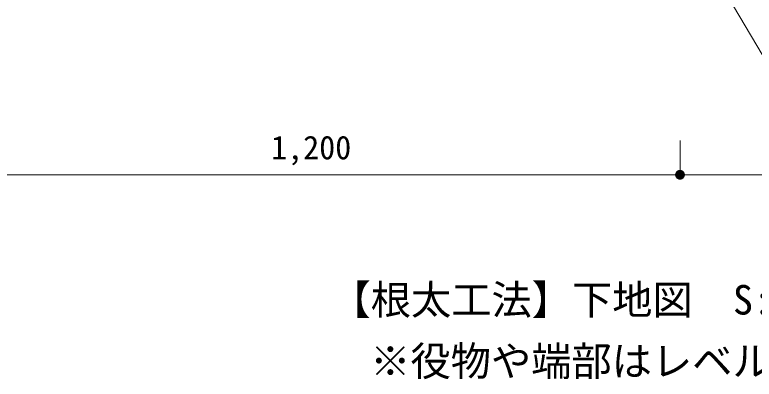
# Model space of a CAD drawing. Units: millimetres, scale not verified, with parts at other scales. Extents: x -4007 to 4007, y -2741 to 2832.
# Drawn here: x 933 to 2138, y 270 to 863 of the extents above; entities that cross this region are included whole.
import ezdxf
from ezdxf.enums import TextEntityAlignment as Align

# ---------------------------------------------------------------- set-up
doc = ezdxf.new("R2010")
doc.units = ezdxf.units.MM
doc.header["$LTSCALE"] = 20
for name, color, linetype, lineweight in [('0-4_0-A11-寸法_詳細', 5, 'Continuous', 9), ('0-5_0', 7, 'Continuous', 9), ('0-8_A-B03-文字_書込_小', 7, 'Continuous', 9)]:
    doc.layers.add(name, color=color, linetype=linetype, lineweight=lineweight)
doc.layers.add('0-6_A-B01-文字_タイトル室名', color=2, linetype='Continuous')
doc.styles.add('ＭＳ ゴシック', font='')
doc.styles.get('ＭＳ ゴシック').set_extended_font_data('MS Gothic')

# ---------------------------------------------------------------- blocks, each defined once
blk = doc.blocks.new('_Dot')
at = {"layer": '0-5_0'}
blk.add_line((-10, 0), (-20, 0), dxfattribs=at)
for points in [[(0, 0), (-10, 0), (-9.92, 1.25)], [(0, 0), (-9.92, -1.25), (-10, 0)], [(0, 0), (-9.92, 1.25), (-9.69, 2.49)], [(0, 0), (-9.69, -2.49), (-9.92, -1.25)], [(0, 0), (-9.69, 2.49), (-9.3, 3.68)], [(0, 0), (-9.3, -3.68), (-9.69, -2.49)], [(0, 0), (-9.3, 3.68), (-8.76, 4.82)], [(0, 0), (-8.76, -4.82), (-9.3, -3.68)], [(0, 0), (-8.76, 4.82), (-8.09, 5.88)], [(0, 0), (-8.09, -5.88), (-8.76, -4.82)], [(0, 0), (-8.09, 5.88), (-7.29, 6.85)], [(0, 0), (-7.29, -6.85), (-8.09, -5.88)], [(0, 0), (-7.29, 6.85), (-6.37, 7.71)], [(0, 0), (-6.37, -7.71), (-7.29, -6.85)], [(0, 0), (-6.37, 7.71), (-5.36, 8.44)], [(0, 0), (-5.36, -8.44), (-6.37, -7.71)], [(0, 0), (-5.36, 8.44), (-4.26, 9.05)], [(0, 0), (-4.26, -9.05), (-5.36, -8.44)], [(0, 0), (-4.26, 9.05), (-3.09, 9.51)], [(0, 0), (-3.09, -9.51), (-4.26, -9.05)], [(0, 0), (-3.09, 9.51), (-1.87, 9.82)], [(0, 0), (-1.87, -9.82), (-3.09, -9.51)], [(0, 0), (-1.87, 9.82), (-0.63, 9.98)], [(0, 0), (-0.63, -9.98), (-1.87, -9.82)], [(0, 0), (-0.63, 9.98), (0.63, 9.98)], [(0, 0), (0.63, -9.98), (-0.63, -9.98)], [(0, 0), (0.63, 9.98), (1.87, 9.82)], [(0, 0), (1.87, 9.82), (3.09, 9.51)], [(0, 0), (3.09, 9.51), (4.26, 9.05)], [(0, 0), (4.26, 9.05), (5.36, 8.44)], [(0, 0), (5.36, 8.44), (6.37, 7.71)], [(0, 0), (6.37, 7.71), (7.29, 6.85)], [(0, 0), (7.29, 6.85), (8.09, 5.88)], [(0, 0), (8.09, 5.88), (8.76, 4.82)], [(0, 0), (8.76, 4.82), (9.3, 3.68)], [(0, 0), (9.3, 3.68), (9.69, 2.49)], [(0, 0), (9.69, 2.49), (9.92, 1.25)], [(0, 0), (9.92, 1.25), (10, 0)], [(0, 0), (1.87, -9.82), (0.63, -9.98)], [(0, 0), (3.09, -9.51), (1.87, -9.82)], [(0, 0), (4.26, -9.05), (3.09, -9.51)], [(0, 0), (5.36, -8.44), (4.26, -9.05)], [(0, 0), (6.37, -7.71), (5.36, -8.44)], [(0, 0), (7.29, -6.85), (6.37, -7.71)], [(0, 0), (8.09, -5.88), (7.29, -6.85)], [(0, 0), (8.76, -4.82), (8.09, -5.88)], [(0, 0), (9.3, -3.68), (8.76, -4.82)], [(0, 0), (9.69, -2.49), (9.3, -3.68)], [(0, 0), (9.92, -1.25), (9.69, -2.49)], [(0, 0), (10, 0), (9.92, -1.25)]]:
    blk.add_solid(points, dxfattribs=at)

msp = doc.modelspace()

# ---------------------------------------------------------------- linework, layer by layer
at = {"layer": '0-4_0-A11-寸法_詳細'}
for p, q in [((2017.1, 658.82), (2017.1, 602.82)), ((2017.1, 658.82), (2017.1, 602.82)), ((2001.1, 602.82), (833.1, 602.82)), ((3201.1, 602.82), (2033.1, 602.82))]:
    msp.add_line(p, q, dxfattribs=at)
at = {"layer": '0-8_A-B03-文字_書込_小'}
msp.add_lwpolyline([(2731.8, 764.24), (2171.63, 764.24), (2093.97, 895.26)], dxfattribs=at)

# ---------------------------------------------------------------- block references
at = {"layer": '0-4_0-A11-寸法_詳細', "xscale": 0.8, "yscale": 0.8}
msp.add_blockref('_Dot', (2017.1, 602.82), dxfattribs=at)
at = {"layer": '0-4_0-A11-寸法_詳細', "xscale": 0.8, "yscale": 0.8, "rotation": 180}
msp.add_blockref('_Dot', (2017.1, 602.82), dxfattribs=at)

# ---------------------------------------------------------------- texts
at = {"layer": '0-4_0-A11-寸法_詳細', "style": 'ＭＳ ゴシック'}
msp.add_text('1,200', height=38.42, dxfattribs=at).set_placement((1350.56, 616.49), align=Align.BOTTOM_LEFT)
at = {"layer": '0-6_A-B01-文字_タイトル室名', "style": 'ＭＳ ゴシック'}
for s, p in [('【根太工法】下地図\u3000S:1/10', (1447.42, 360.66)), ('※役物や端部はレベル接着留メ', (1512.18, 260.66))]:
    msp.add_text(s, height=48.09, dxfattribs=at).set_placement(p, align=Align.BOTTOM_LEFT)

doc.saveas('drawing.dxf')
